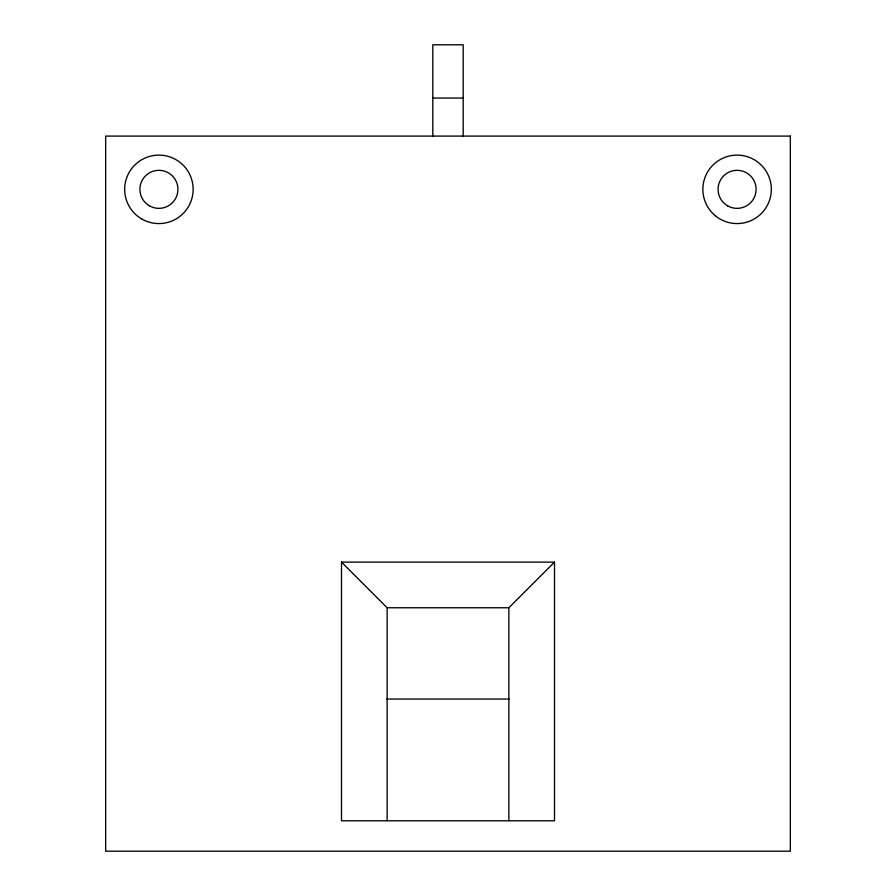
<?xml version="1.0" encoding="UTF-8"?>
<svg xmlns="http://www.w3.org/2000/svg" width="896" height="896" viewBox="0 0 896 896"><rect width="100%" height="100%" fill="white"/><g stroke="black" fill="none" stroke-linecap="round" stroke-linejoin="round"><path stroke-width="1.34" d="M508.861 820.77L508.861 607.757L554.501 562.117L341.499 562.117L341.499 820.77L554.501 820.77L554.501 562.117M432.79 98.056L463.21 98.056M341.499 562.117L387.139 607.757L508.861 607.757M386.523 699.048L509.477 699.048M463.21 136.091L463.21 44.8L432.79 44.8L432.79 136.091M387.139 607.757L387.139 820.77M790.339 136.091L105.661 136.091L105.661 851.2L790.339 851.2L790.339 136.091M727.574 205.811A19.018 19.018 0 0 0 756.101 189.347A19.018 19.018 0 0 0 727.574 172.872A19.018 19.018 0 0 0 727.574 205.811M149.408 205.811A19.018 19.018 0 0 0 177.934 189.347A19.018 19.018 0 0 0 149.408 172.872A19.018 19.018 0 0 0 149.408 205.811M715.243 215.701A34.238 34.238 0 0 0 770.84 195.082A34.238 34.238 0 0 0 725.178 157.248A34.238 34.238 0 0 0 715.243 215.701M141.736 218.96A34.238 34.238 0 0 0 193.144 189.414A34.238 34.238 0 0 0 141.859 159.656A34.238 34.238 0 0 0 141.736 218.96"/></g></svg>
